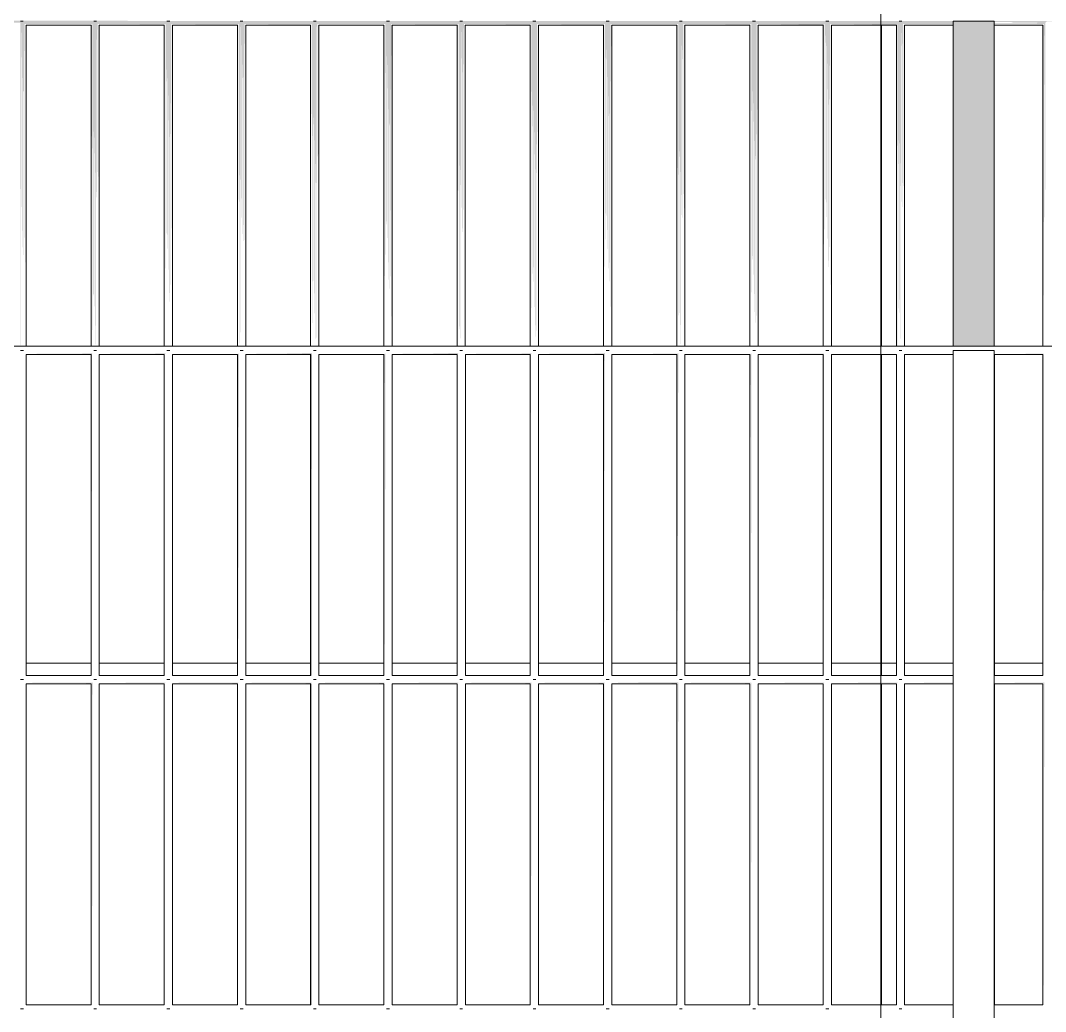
# Model space of a CAD drawing. Header units: metres. Extents: x -14 to 130, y -38 to 4.
# Drawn here: x 108.397 to 109.02, y -30.795 to -30.193 of the extents above; entities that cross this region are included whole.
import ezdxf

# ---------------------------------------------------------------- set-up
doc = ezdxf.new("R2010")
doc.units = ezdxf.units.M
doc.header["$MEASUREMENT"] = 0
for name, color, linetype in [('A-Ost_Ansicht Ost PP_2_710 Gelände', 7, 'Continuous'), ('A-Ost_Ansicht Ost PP_2_717 Außen Ausstattung', 7, 'Continuous'), ('A-Ost_Ansicht Ost PP_2_725 Nachbarbebauung', 7, 'Continuous')]:
    doc.layers.add(name, color=color, linetype=linetype)

msp = doc.modelspace()

# ---------------------------------------------------------------- hatches: boundary and pattern name
at = {"layer": 'A-Ost_Ansicht Ost PP_2_717 Außen Ausstattung', "linetype": 'Continuous', "lineweight": 0, "true_color": 0x000000}
for points in [[(107.41924, -30.19373), (109.64424, -30.19373), (107.41924, -30.1933)], [(108.39835, -30.19373), (108.35388, -30.19373), (108.35432, -30.19416), (108.39791, -30.19416)], [(108.35432, -30.19416), (108.35474, -30.19458), (108.39749, -30.19458), (108.39791, -30.19416)], [(108.39749, -30.39123), (108.39791, -30.19416), (108.39749, -30.19458)], [(108.39835, -30.19373), (108.39791, -30.19416), (108.39791, -30.39123)], [(108.39835, -30.19373), (108.39878, -30.19416), (108.44238, -30.19416), (108.44281, -30.19373)], [(108.39835, -30.39123), (108.39878, -30.19416), (108.39835, -30.19373)], [(108.39878, -30.19416), (108.3992, -30.19458), (108.44196, -30.19458), (108.44238, -30.19416)], [(108.39878, -30.39123), (108.3992, -30.19458), (108.39878, -30.19416)], [(108.3992, -30.19458), (108.3996, -30.19498), (108.44156, -30.19498), (108.44196, -30.19458)], [(108.3992, -30.19458), (108.3992, -30.39123), (108.3996, -30.19498)], [(108.44156, -30.19498), (108.3996, -30.19498), (108.39995, -30.19534), (108.4412, -30.19534)], [(108.39995, -30.19534), (108.3996, -30.19498), (108.3996, -30.39123)], [(108.39995, -30.19534), (108.4409, -30.19564)], [(108.39995, -30.39123), (108.40026, -30.19564)], [(108.40026, -30.19564), (108.44065, -30.19589)], [(108.40026, -30.19564), (108.40026, -30.39123), (108.40051, -30.19589)], [(108.40051, -30.19589), (108.44046, -30.19608)], [(108.4007, -30.19608), (108.40051, -30.39123)], [(108.4007, -30.19608), (108.44035, -30.19619)], [(108.4007, -30.39123), (108.40081, -30.19619)], [(108.44035, -30.19619), (108.44035, -30.39123), (108.44046, -30.19608)], [(108.44046, -30.39123), (108.44065, -30.19589)], [(108.44065, -30.19589), (108.44065, -30.39123), (108.4409, -30.19564)], [(108.4409, -30.39123), (108.4412, -30.19534)], [(108.4412, -30.39123), (108.44156, -30.19498), (108.4412, -30.19534)], [(108.44156, -30.39123), (108.44196, -30.19458), (108.44156, -30.19498)], [(108.44196, -30.39123), (108.44238, -30.19416), (108.44196, -30.19458)], [(108.44238, -30.39123), (108.44281, -30.19373), (108.44238, -30.19416)], [(108.44281, -30.19373), (108.44324, -30.19416), (108.48684, -30.19416), (108.48727, -30.19373)], [(108.44281, -30.39123), (108.44324, -30.19416), (108.44281, -30.19373)], [(108.48684, -30.19416), (108.44324, -30.19416), (108.44367, -30.19458), (108.48642, -30.19458)], [(108.44324, -30.39123), (108.44367, -30.19458), (108.44324, -30.19416)], [(108.44367, -30.19458), (108.44406, -30.19498), (108.48602, -30.19498), (108.48642, -30.19458)], [(108.44367, -30.19458), (108.44367, -30.39123), (108.44406, -30.19498)], [(108.48602, -30.19498), (108.44406, -30.19498), (108.44442, -30.19534), (108.48567, -30.19534)], [(108.44406, -30.39123), (108.44442, -30.19534), (108.44406, -30.19498)], [(108.48567, -30.19534), (108.44442, -30.19534), (108.48536, -30.19564)], [(108.44442, -30.39123), (108.44473, -30.19564)], [(108.44473, -30.19564), (108.48511, -30.19589)], [(108.44473, -30.19564), (108.44473, -30.39123), (108.44498, -30.19589)], [(108.44498, -30.19589), (108.48493, -30.19608)], [(108.44498, -30.39123), (108.44516, -30.19608)], [(108.48493, -30.19608), (108.44516, -30.19608), (108.48481, -30.19619)], [(108.44516, -30.39123), (108.44527, -30.19619)], [(108.48481, -30.39123), (108.48493, -30.19608)], [(108.48493, -30.39123), (108.48511, -30.19589)], [(108.48511, -30.39123), (108.48536, -30.19564)], [(108.48536, -30.39123), (108.48567, -30.19534)], [(108.48567, -30.39123), (108.48602, -30.19498), (108.48567, -30.19534)], [(108.48602, -30.19498), (108.48602, -30.39123), (108.48642, -30.19458)], [(108.48684, -30.19416), (108.48642, -30.19458), (108.48642, -30.39123)], [(108.48684, -30.39123), (108.48727, -30.19373), (108.48684, -30.19416)], [(108.48727, -30.19373), (108.48771, -30.19416), (108.53131, -30.19416), (108.53174, -30.19373)], [(108.48727, -30.39123), (108.48771, -30.19416), (108.48727, -30.19373)], [(108.53131, -30.19416), (108.48771, -30.19416), (108.48813, -30.19458), (108.53088, -30.19458)], [(108.48771, -30.39123), (108.48813, -30.19458), (108.48771, -30.19416)], [(108.48813, -30.19458), (108.48852, -30.19498), (108.53049, -30.19498), (108.53088, -30.19458)], [(108.48813, -30.39123), (108.48852, -30.19498), (108.48813, -30.19458)], [(108.53049, -30.19498), (108.48852, -30.19498), (108.48888, -30.19534), (108.53013, -30.19534)], [(108.48852, -30.39123), (108.48888, -30.19534), (108.48852, -30.19498)], [(108.48888, -30.19534), (108.52982, -30.19564)], [(108.48888, -30.19534), (108.48888, -30.39123), (108.48919, -30.19564)], [(108.52982, -30.19564), (108.48919, -30.19564), (108.52957, -30.19589)], [(108.48919, -30.39123), (108.48944, -30.19589)], [(108.52957, -30.19589), (108.48944, -30.19589), (108.52939, -30.19608)], [(108.48944, -30.39123), (108.48962, -30.19608)], [(108.52939, -30.19608), (108.48962, -30.19608), (108.52928, -30.19619)], [(108.48962, -30.39123), (108.48974, -30.19619)], [(108.52928, -30.39123), (108.52939, -30.19608)], [(108.52939, -30.39123), (108.52957, -30.19589)], [(108.52957, -30.19589), (108.52957, -30.39123), (108.52982, -30.19564)], [(108.52982, -30.39123), (108.53013, -30.19534)], [(108.53049, -30.19498), (108.53013, -30.19534), (108.53013, -30.39123)], [(108.53049, -30.19498), (108.53049, -30.39123), (108.53088, -30.19458)], [(108.53088, -30.39123), (108.53131, -30.19416), (108.53088, -30.19458)], [(108.53131, -30.39123), (108.53174, -30.19373), (108.53131, -30.19416)], [(108.5762, -30.19373), (108.53174, -30.19373), (108.53217, -30.19416), (108.57577, -30.19416)], [(108.53174, -30.39123), (108.53217, -30.19416), (108.53174, -30.19373)], [(108.57577, -30.19416), (108.53217, -30.19416), (108.53259, -30.19458), (108.57535, -30.19458)], [(108.53217, -30.39123), (108.53259, -30.19458), (108.53217, -30.19416)], [(108.53259, -30.19458), (108.53299, -30.19498), (108.57495, -30.19498), (108.57535, -30.19458)], [(108.53259, -30.19458), (108.53259, -30.39123), (108.53299, -30.19498)], [(108.53299, -30.19498), (108.53335, -30.19534), (108.5746, -30.19534), (108.57495, -30.19498)], [(108.53299, -30.39123), (108.53335, -30.19534), (108.53299, -30.19498)], [(108.53335, -30.19534), (108.57429, -30.19564)], [(108.53335, -30.39123), (108.53365, -30.19564)], [(108.57429, -30.19564), (108.53365, -30.19564), (108.57404, -30.19589)], [(108.53365, -30.19564), (108.53365, -30.39123), (108.5339, -30.19589)], [(108.5339, -30.19589), (108.57385, -30.19608)], [(108.5339, -30.39123), (108.53409, -30.19608)], [(108.53409, -30.19608), (108.57374, -30.19619)], [(108.53409, -30.39123), (108.5342, -30.19619)], [(108.57374, -30.39123), (108.57385, -30.19608)], [(108.57385, -30.39123), (108.57404, -30.19589)], [(108.57404, -30.19589), (108.57404, -30.39123), (108.57429, -30.19564)], [(108.57429, -30.39123), (108.5746, -30.19534)], [(108.5746, -30.39123), (108.57495, -30.19498), (108.5746, -30.19534)], [(108.57495, -30.19498), (108.57495, -30.39123), (108.57535, -30.19458)], [(108.57577, -30.19416), (108.57535, -30.19458), (108.57535, -30.39123)], [(108.57577, -30.39123), (108.5762, -30.19373), (108.57577, -30.19416)], [(108.5762, -30.19373), (108.57664, -30.19416), (108.62023, -30.19416), (108.62067, -30.19373)], [(108.5762, -30.39123), (108.57664, -30.19416), (108.5762, -30.19373)], [(108.62023, -30.19416), (108.57664, -30.19416), (108.57706, -30.19458), (108.61981, -30.19458)], [(108.57664, -30.39123), (108.57706, -30.19458), (108.57664, -30.19416)], [(108.57706, -30.19458), (108.57745, -30.19498), (108.61942, -30.19498), (108.61981, -30.19458)], [(108.57706, -30.19458), (108.57706, -30.39123), (108.57745, -30.19498)], [(108.57745, -30.19498), (108.57781, -30.19534), (108.61906, -30.19534), (108.61942, -30.19498)], [(108.57745, -30.39123), (108.57781, -30.19534), (108.57745, -30.19498)], [(108.57781, -30.19534), (108.61875, -30.19564)], [(108.57812, -30.19564), (108.57781, -30.39123)], [(108.57812, -30.19564), (108.6185, -30.19589)], [(108.57812, -30.19564), (108.57812, -30.39123), (108.57837, -30.19589)], [(108.57837, -30.19589), (108.61832, -30.19608)], [(108.57837, -30.19589), (108.57837, -30.39123), (108.57855, -30.19608)], [(108.61832, -30.19608), (108.57855, -30.19608), (108.61821, -30.19619)], [(108.57867, -30.19619), (108.57855, -30.39123)], [(108.61821, -30.19619), (108.61821, -30.39123), (108.61832, -30.19608)], [(108.61832, -30.19608), (108.61832, -30.39123), (108.6185, -30.19589)], [(108.6185, -30.19589), (108.6185, -30.39123), (108.61875, -30.19564)], [(108.61875, -30.39123), (108.61906, -30.19534)], [(108.61906, -30.39123), (108.61942, -30.19498), (108.61906, -30.19534)], [(108.61942, -30.19498), (108.61942, -30.39123), (108.61981, -30.19458)], [(108.61981, -30.39123), (108.62023, -30.19416), (108.61981, -30.19458)], [(108.62023, -30.39123), (108.62067, -30.19373), (108.62023, -30.19416)], [(108.62067, -30.19373), (108.6211, -30.19416), (108.6647, -30.19416), (108.66513, -30.19373)], [(108.62067, -30.19373), (108.62067, -30.39123), (108.6211, -30.19416)], [(108.6647, -30.19416), (108.6211, -30.19416), (108.62152, -30.19458), (108.66428, -30.19458)], [(108.6211, -30.39123), (108.62152, -30.19458), (108.6211, -30.19416)], [(108.62152, -30.19458), (108.62192, -30.19498), (108.66388, -30.19498), (108.66428, -30.19458)], [(108.62152, -30.19458), (108.62152, -30.39123), (108.62192, -30.19498)], [(108.66388, -30.19498), (108.62192, -30.19498), (108.62227, -30.19534), (108.66353, -30.19534)], [(108.62192, -30.39123), (108.62227, -30.19534), (108.62192, -30.19498)], [(108.62227, -30.19534), (108.66322, -30.19564)], [(108.62227, -30.19534), (108.62227, -30.39123), (108.62258, -30.19564)], [(108.66322, -30.19564), (108.62258, -30.19564), (108.66297, -30.19589)], [(108.62258, -30.19564), (108.62258, -30.39123), (108.62283, -30.19589)], [(108.62283, -30.19589), (108.66278, -30.19608)], [(108.62283, -30.39123), (108.62302, -30.19608)], [(108.66278, -30.19608), (108.62302, -30.19608), (108.66267, -30.19619)], [(108.62302, -30.39123), (108.62313, -30.19619)], [(108.66267, -30.19619), (108.66267, -30.39123), (108.66278, -30.19608)], [(108.66278, -30.19608), (108.66278, -30.39123), (108.66297, -30.19589)], [(108.66297, -30.19589), (108.66297, -30.39123), (108.66322, -30.19564)], [(108.66322, -30.39123), (108.66353, -30.19534)], [(108.66353, -30.39123), (108.66388, -30.19498), (108.66353, -30.19534)], [(108.66388, -30.19498), (108.66388, -30.39123), (108.66428, -30.19458)], [(108.66428, -30.39123), (108.6647, -30.19416), (108.66428, -30.19458)], [(108.6647, -30.39123), (108.66513, -30.19373), (108.6647, -30.19416)], [(108.7096, -30.19373), (108.66513, -30.19373), (108.66557, -30.19416), (108.70916, -30.19416)], [(108.66513, -30.39123), (108.66557, -30.19416), (108.66513, -30.19373)], [(108.70916, -30.19416), (108.66557, -30.19416), (108.66599, -30.19458), (108.70874, -30.19458)], [(108.66557, -30.39123), (108.66599, -30.19458), (108.66557, -30.19416)], [(108.66599, -30.19458), (108.66638, -30.19498), (108.70835, -30.19498), (108.70874, -30.19458)], [(108.66599, -30.19458), (108.66599, -30.39123), (108.66638, -30.19498)], [(108.70835, -30.19498), (108.66638, -30.19498), (108.66674, -30.19534), (108.70799, -30.19534)], [(108.66638, -30.39123), (108.66674, -30.19534), (108.66638, -30.19498)], [(108.70799, -30.19534), (108.66674, -30.19534), (108.70768, -30.19564)], [(108.66674, -30.39123), (108.66705, -30.19564)], [(108.66705, -30.19564), (108.70743, -30.19589)], [(108.66705, -30.39123), (108.6673, -30.19589)], [(108.6673, -30.19589), (108.70725, -30.19608)], [(108.6673, -30.39123), (108.66748, -30.19608)], [(108.70725, -30.19608), (108.66748, -30.19608), (108.70713, -30.19619)], [(108.66748, -30.39123), (108.66759, -30.19619)], [(108.70713, -30.39123), (108.70725, -30.19608)], [(108.70725, -30.39123), (108.70743, -30.19589)], [(108.70743, -30.19589), (108.70743, -30.39123), (108.70768, -30.19564)], [(108.70768, -30.39123), (108.70799, -30.19534)], [(108.70799, -30.39123), (108.70835, -30.19498), (108.70799, -30.19534)], [(108.70835, -30.19498), (108.70835, -30.39123), (108.70874, -30.19458)], [(108.70874, -30.39123), (108.70916, -30.19416), (108.70874, -30.19458)], [(108.70916, -30.39123), (108.7096, -30.19373), (108.70916, -30.19416)], [(108.75406, -30.19373), (108.7096, -30.19373), (108.71003, -30.19416), (108.75363, -30.19416)], [(108.7096, -30.39123), (108.71003, -30.19416), (108.7096, -30.19373)], [(108.75363, -30.19416), (108.71003, -30.19416), (108.71045, -30.19458), (108.75321, -30.19458)], [(108.71003, -30.39123), (108.71045, -30.19458), (108.71003, -30.19416)], [(108.75321, -30.19458), (108.71045, -30.19458), (108.71085, -30.19498), (108.75281, -30.19498)], [(108.71045, -30.19458), (108.71045, -30.39123), (108.71085, -30.19498)], [(108.71085, -30.19498), (108.7112, -30.19534), (108.75245, -30.19534), (108.75281, -30.19498)], [(108.71085, -30.39123), (108.7112, -30.19534), (108.71085, -30.19498)], [(108.7112, -30.19534), (108.75215, -30.19564)], [(108.7112, -30.39123), (108.71151, -30.19564)], [(108.75215, -30.19564), (108.71151, -30.19564), (108.7519, -30.19589)], [(108.71151, -30.19564), (108.71151, -30.39123), (108.71176, -30.19589)], [(108.7519, -30.19589), (108.71176, -30.19589), (108.75171, -30.19608)], [(108.71176, -30.39123), (108.71195, -30.19608)], [(108.71195, -30.19608), (108.7516, -30.19619)], [(108.71195, -30.39123), (108.71206, -30.19619)], [(108.7516, -30.19619), (108.7516, -30.39123), (108.75171, -30.19608)], [(108.75171, -30.19608), (108.75171, -30.39123), (108.7519, -30.19589)], [(108.7519, -30.19589), (108.7519, -30.39123), (108.75215, -30.19564)], [(108.75215, -30.39123), (108.75245, -30.19534)], [(108.75245, -30.39123), (108.75281, -30.19498), (108.75245, -30.19534)], [(108.75281, -30.19498), (108.75281, -30.39123), (108.75321, -30.19458)], [(108.75321, -30.39123), (108.75363, -30.19416), (108.75321, -30.19458)], [(108.75406, -30.19373), (108.75363, -30.19416), (108.75363, -30.39123)], [(108.79852, -30.19373), (108.75406, -30.19373), (108.75449, -30.19416), (108.79809, -30.19416)], [(108.75406, -30.39123), (108.75449, -30.19416), (108.75406, -30.19373)], [(108.79809, -30.19416), (108.75449, -30.19416), (108.75492, -30.19458), (108.79767, -30.19458)], [(108.75449, -30.39123), (108.75492, -30.19458), (108.75449, -30.19416)], [(108.75492, -30.19458), (108.75531, -30.19498), (108.79727, -30.19498), (108.79767, -30.19458)], [(108.75492, -30.19458), (108.75492, -30.39123), (108.75531, -30.19498)], [(108.75531, -30.19498), (108.75567, -30.19534), (108.79692, -30.19534), (108.79727, -30.19498)], [(108.75531, -30.39123), (108.75567, -30.19534), (108.75531, -30.19498)], [(108.75567, -30.19534), (108.79661, -30.19564)], [(108.75567, -30.39123), (108.75598, -30.19564)], [(108.75598, -30.19564), (108.79636, -30.19589)], [(108.75598, -30.19564), (108.75598, -30.39123), (108.75623, -30.19589)], [(108.75623, -30.19589), (108.79618, -30.19608)], [(108.75623, -30.19589), (108.75623, -30.39123), (108.75641, -30.19608)], [(108.79618, -30.19608), (108.75641, -30.19608), (108.79606, -30.19619)], [(108.75641, -30.39123), (108.75652, -30.19619)], [(108.79618, -30.19608), (108.79606, -30.39123)], [(108.79636, -30.19589), (108.79618, -30.39123)], [(108.79636, -30.19589), (108.79636, -30.39123), (108.79661, -30.19564)], [(108.79661, -30.39123), (108.79692, -30.19534)], [(108.79692, -30.39123), (108.79727, -30.19498), (108.79692, -30.19534)], [(108.79727, -30.19498), (108.79727, -30.39123), (108.79767, -30.19458)], [(108.79767, -30.39123), (108.79809, -30.19416), (108.79767, -30.19458)], [(108.79809, -30.39123), (108.79852, -30.19373), (108.79809, -30.19416)], [(108.84299, -30.19373), (108.79852, -30.19373), (108.79896, -30.19416), (108.84256, -30.19416)], [(108.79852, -30.39123), (108.79896, -30.19416), (108.79852, -30.19373)], [(108.79896, -30.19416), (108.79938, -30.19458), (108.84213, -30.19458), (108.84256, -30.19416)], [(108.79896, -30.39123), (108.79938, -30.19458), (108.79896, -30.19416)], [(108.79938, -30.19458), (108.79977, -30.19498), (108.84174, -30.19498), (108.84213, -30.19458)], [(108.79938, -30.19458), (108.79938, -30.39123), (108.79977, -30.19498)], [(108.79977, -30.19498), (108.80013, -30.19534), (108.84138, -30.19534), (108.84174, -30.19498)], [(108.79977, -30.39123), (108.80013, -30.19534), (108.79977, -30.19498)], [(108.84138, -30.19534), (108.80013, -30.19534), (108.84107, -30.19564)], [(108.80013, -30.39123), (108.80044, -30.19564)], [(108.80044, -30.19564), (108.84082, -30.19589)], [(108.80044, -30.19564), (108.80044, -30.39123), (108.80069, -30.19589)], [(108.84082, -30.19589), (108.80069, -30.19589), (108.84064, -30.19608)], [(108.80069, -30.39123), (108.80087, -30.19608)], [(108.84064, -30.19608), (108.80087, -30.19608), (108.84053, -30.19619)], [(108.80087, -30.39123), (108.80099, -30.19619)], [(108.84053, -30.39123), (108.84064, -30.19608)], [(108.84082, -30.19589), (108.84064, -30.39123)], [(108.84082, -30.39123), (108.84107, -30.19564)], [(108.84107, -30.39123), (108.84138, -30.19534)], [(108.84138, -30.39123), (108.84174, -30.19498), (108.84138, -30.19534)], [(108.84174, -30.19498), (108.84174, -30.39123), (108.84213, -30.19458)], [(108.84213, -30.39123), (108.84256, -30.19416), (108.84213, -30.19458)], [(108.84256, -30.39123), (108.84299, -30.19373), (108.84256, -30.19416)], [(108.84299, -30.19373), (108.84342, -30.19416), (108.88702, -30.19416), (108.88745, -30.19373)], [(108.84299, -30.39123), (108.84342, -30.19416), (108.84299, -30.19373)], [(108.84342, -30.19416), (108.84384, -30.19458), (108.8866, -30.19458), (108.88702, -30.19416)], [(108.84342, -30.39123), (108.84384, -30.19458), (108.84342, -30.19416)], [(108.8866, -30.19458), (108.84384, -30.19458), (108.84424, -30.19498), (108.8862, -30.19498)], [(108.84384, -30.19458), (108.84384, -30.39123), (108.84424, -30.19498)], [(108.84424, -30.19498), (108.8446, -30.19534), (108.88585, -30.19534), (108.8862, -30.19498)], [(108.84424, -30.39123), (108.8446, -30.19534), (108.84424, -30.19498)], [(108.88585, -30.19534), (108.8446, -30.19534), (108.88554, -30.19564)], [(108.8446, -30.39123), (108.8449, -30.19564)], [(108.88554, -30.19564), (108.8449, -30.19564), (108.88529, -30.19589)], [(108.8449, -30.19564), (108.8449, -30.39123), (108.84515, -30.19589)], [(108.84515, -30.19589), (108.8851, -30.19608)], [(108.84515, -30.39123), (108.84534, -30.19608)], [(108.84534, -30.19608), (108.88499, -30.19619)], [(108.84534, -30.39123), (108.84545, -30.19619)], [(108.88499, -30.39123), (108.8851, -30.19608)], [(108.8851, -30.39123), (108.88529, -30.19589)], [(108.88529, -30.19589), (108.88529, -30.39123), (108.88554, -30.19564)], [(108.88554, -30.39123), (108.88585, -30.19534)], [(108.88585, -30.39123), (108.8862, -30.19498), (108.88585, -30.19534)], [(108.8862, -30.19498), (108.8862, -30.39123), (108.8866, -30.19458)], [(108.8866, -30.39123), (108.88702, -30.19416), (108.8866, -30.19458)], [(108.88702, -30.39123), (108.88745, -30.19373), (108.88702, -30.19416)], [(108.93192, -30.19373), (108.88745, -30.19373), (108.88789, -30.19416), (108.93148, -30.19416)], [(108.88745, -30.39123), (108.88789, -30.19416), (108.88745, -30.19373)], [(108.88789, -30.19416), (108.88831, -30.19458), (108.93106, -30.19458), (108.93148, -30.19416)], [(108.88789, -30.39123), (108.88831, -30.19458), (108.88789, -30.19416)], [(108.88831, -30.19458), (108.8887, -30.19498), (108.93067, -30.19498), (108.93106, -30.19458)], [(108.88831, -30.19458), (108.88831, -30.39123), (108.8887, -30.19498)], [(108.8887, -30.19498), (108.88906, -30.19534), (108.93031, -30.19534), (108.93067, -30.19498)], [(108.8887, -30.39123), (108.88906, -30.19534), (108.8887, -30.19498)], [(108.93031, -30.19534), (108.88906, -30.19534), (108.93, -30.19564)], [(108.88906, -30.39123), (108.88937, -30.19564)], [(108.93, -30.19564), (108.88937, -30.19564), (108.92975, -30.19589)], [(108.88937, -30.19564), (108.88937, -30.39123), (108.88962, -30.19589)], [(108.88962, -30.19589), (108.92957, -30.19608)], [(108.88962, -30.39123), (108.8898, -30.19608)], [(108.8898, -30.19608), (108.92946, -30.19619)], [(108.8898, -30.39123), (108.88992, -30.19619)], [(108.92946, -30.39123), (108.92957, -30.19608)], [(108.92957, -30.39123), (108.92975, -30.19589)], [(108.92975, -30.19589), (108.92975, -30.39123), (108.93, -30.19564)], [(108.93, -30.39123), (108.93031, -30.19534)], [(108.93031, -30.39123), (108.93067, -30.19498), (108.93031, -30.19534)], [(108.93067, -30.39123), (108.93106, -30.19458), (108.93067, -30.19498)], [(108.93106, -30.39123), (108.93148, -30.19416), (108.93106, -30.19458)], [(108.93148, -30.39123), (108.93192, -30.19373), (108.93148, -30.19416)], [(108.96388, -30.19373), (108.93192, -30.19373), (108.93235, -30.19416), (108.96388, -30.19416)], [(108.93192, -30.39123), (108.93235, -30.19416), (108.93192, -30.19373)], [(108.96388, -30.19416), (108.93235, -30.19416), (108.93277, -30.19458), (108.96388, -30.19458)], [(108.93235, -30.39123), (108.93277, -30.19458), (108.93235, -30.19416)], [(108.96388, -30.19458), (108.93277, -30.19458), (108.93317, -30.19498), (108.96388, -30.19498)], [(108.93277, -30.19458), (108.93277, -30.39123), (108.93317, -30.19498)], [(108.96388, -30.19498), (108.93317, -30.19498), (108.93352, -30.19534), (108.96388, -30.19534)], [(108.93317, -30.39123), (108.93352, -30.19534), (108.93317, -30.19498)], [(108.93352, -30.19534), (108.96388, -30.19564)], [(108.93352, -30.39123), (108.93383, -30.19564)], [(108.93383, -30.19564), (108.96388, -30.19589)], [(108.93383, -30.19564), (108.93383, -30.39123), (108.93408, -30.19589)], [(108.96388, -30.19589), (108.93408, -30.19589), (108.96388, -30.19608)], [(108.93408, -30.39123), (108.93427, -30.19608)], [(108.96388, -30.19608), (108.93427, -30.19608), (108.96388, -30.19619)], [(108.93427, -30.39123), (108.93438, -30.19619)], [(108.96388, -30.19373), (108.96388, -30.39123), (108.98888, -30.39123), (108.98888, -30.19373)], [(108.98888, -30.19416), (109.02041, -30.19416), (109.02085, -30.19373), (108.98888, -30.19373)], [(109.02041, -30.19416), (108.98888, -30.19416), (109.01999, -30.19458)], [(109.01999, -30.19458), (108.98888, -30.19458), (109.0196, -30.19498)], [(108.98888, -30.19534), (109.01924, -30.19534), (109.0196, -30.19498), (108.98888, -30.19498)], [(108.98888, -30.19534), (109.01893, -30.19564)], [(108.98888, -30.19564), (109.01868, -30.19589)], [(108.98888, -30.19589), (109.0185, -30.19608)], [(109.0185, -30.19608), (108.98888, -30.19608), (109.01838, -30.19619)], [(109.0185, -30.19608), (109.01838, -30.39123)], [(109.01868, -30.19589), (109.0185, -30.39123)], [(109.01868, -30.19589), (109.01868, -30.39123), (109.01893, -30.19564)], [(109.01893, -30.19564), (109.01893, -30.39123), (109.01924, -30.19534)], [(109.01924, -30.39123), (109.0196, -30.19498), (109.01924, -30.19534)], [(109.0196, -30.19498), (109.0196, -30.39123), (109.01999, -30.19458)], [(108.44123, -30.39534), (108.39998, -30.39534), (108.44092, -30.39564)], [(108.40029, -30.39564), (108.44067, -30.39589)], [(108.40054, -30.39589), (108.44049, -30.39608)], [(108.44049, -30.39608), (108.40072, -30.39608), (108.44038, -30.39619)], [(108.44049, -30.39608), (108.44038, -30.59127)], [(108.44049, -30.39608), (108.44049, -30.59138), (108.44067, -30.39589)], [(108.44067, -30.39589), (108.44067, -30.59156), (108.44092, -30.39564)], [(108.44123, -30.39534), (108.44092, -30.59181)], [(108.48569, -30.39534), (108.44444, -30.39534), (108.48539, -30.39564)], [(108.44475, -30.39564), (108.48514, -30.39589)], [(108.48514, -30.39589), (108.445, -30.39589), (108.48495, -30.39608)], [(108.44519, -30.39608), (108.48484, -30.39619)], [(108.48484, -30.59127), (108.48495, -30.39608)], [(108.48514, -30.39589), (108.48495, -30.59138)], [(108.48539, -30.39564), (108.48514, -30.59156)], [(108.48539, -30.59181), (108.48569, -30.39534)], [(108.48891, -30.39534), (108.52985, -30.39564)], [(108.48922, -30.39564), (108.5296, -30.39589)], [(108.5296, -30.39589), (108.48947, -30.39589), (108.52942, -30.39608)], [(108.48965, -30.39608), (108.5293, -30.39619)], [(108.52942, -30.39608), (108.5293, -30.59127)], [(108.52942, -30.39608), (108.52942, -30.59138), (108.5296, -30.39589)], [(108.5296, -30.39589), (108.5296, -30.59156), (108.52985, -30.39564)], [(108.52985, -30.39564), (108.52985, -30.59181), (108.53016, -30.39534)], [(108.57462, -30.39534), (108.53337, -30.39534), (108.57431, -30.39564)], [(108.57431, -30.39564), (108.53368, -30.39564), (108.57406, -30.39589)], [(108.53393, -30.39589), (108.57388, -30.39608)], [(108.53411, -30.39608), (108.57377, -30.39619)], [(108.57377, -30.59127), (108.57388, -30.39608)], [(108.57388, -30.39608), (108.57388, -30.59138), (108.57406, -30.39589)], [(108.57406, -30.39589), (108.57406, -30.59156), (108.57431, -30.39564)], [(108.57431, -30.59181), (108.57462, -30.39534)], [(108.57784, -30.39534), (108.61878, -30.39564)], [(108.57814, -30.39564), (108.61853, -30.39589)], [(108.61853, -30.39589), (108.57839, -30.39589), (108.61834, -30.39608)], [(108.57858, -30.39608), (108.61823, -30.39619)], [(108.61834, -30.39608), (108.61823, -30.59127)], [(108.61834, -30.39608), (108.61834, -30.59138), (108.61853, -30.39589)], [(108.61853, -30.39589), (108.61853, -30.59156), (108.61878, -30.39564)], [(108.61878, -30.39564), (108.61878, -30.59181), (108.61909, -30.39534)], [(108.66355, -30.39534), (108.6223, -30.39534), (108.66324, -30.39564)], [(108.66324, -30.39564), (108.62261, -30.39564), (108.66299, -30.39589)], [(108.62286, -30.39589), (108.66281, -30.39608)], [(108.62304, -30.39608), (108.6627, -30.39619)], [(108.6627, -30.59127), (108.66281, -30.39608)], [(108.66299, -30.39589), (108.66281, -30.59138)], [(108.66324, -30.39564), (108.66299, -30.59156)], [(108.66324, -30.59181), (108.66355, -30.39534)], [(108.70801, -30.39534), (108.66676, -30.39534), (108.70771, -30.39564)], [(108.66707, -30.39564), (108.70746, -30.39589)], [(108.66732, -30.39589), (108.70727, -30.39608)], [(108.66751, -30.39608), (108.70716, -30.39619)], [(108.70727, -30.39608), (108.70716, -30.59127)], [(108.70727, -30.39608), (108.70727, -30.59138), (108.70746, -30.39589)], [(108.70771, -30.39564), (108.70746, -30.59156)], [(108.70801, -30.39534), (108.70771, -30.59181)], [(108.75248, -30.39534), (108.71123, -30.39534), (108.75217, -30.39564)], [(108.71154, -30.39564), (108.75192, -30.39589)], [(108.71179, -30.39589), (108.75174, -30.39608)], [(108.75174, -30.39608), (108.71197, -30.39608), (108.75163, -30.39619)], [(108.75163, -30.59127), (108.75174, -30.39608)], [(108.75192, -30.39589), (108.75174, -30.59138)], [(108.75192, -30.39589), (108.75192, -30.59156), (108.75217, -30.39564)], [(108.75217, -30.39564), (108.75217, -30.59181), (108.75248, -30.39534)], [(108.75569, -30.39534), (108.79664, -30.39564)], [(108.79664, -30.39564), (108.756, -30.39564), (108.79639, -30.39589)], [(108.79639, -30.39589), (108.75625, -30.39589), (108.7962, -30.39608)], [(108.75644, -30.39608), (108.79609, -30.39619)], [(108.7962, -30.39608), (108.79609, -30.59127)], [(108.7962, -30.39608), (108.7962, -30.59138), (108.79639, -30.39589)], [(108.79639, -30.39589), (108.79639, -30.59156), (108.79664, -30.39564)], [(108.79664, -30.39564), (108.79664, -30.59181), (108.79694, -30.39534)], [(108.80016, -30.39534), (108.8411, -30.39564)], [(108.80047, -30.39564), (108.84085, -30.39589)], [(108.80072, -30.39589), (108.84067, -30.39608)], [(108.84067, -30.39608), (108.8009, -30.39608), (108.84055, -30.39619)], [(108.84055, -30.59127), (108.84067, -30.39608)], [(108.84067, -30.39608), (108.84067, -30.59138), (108.84085, -30.39589)], [(108.84085, -30.39589), (108.84085, -30.59156), (108.8411, -30.39564)], [(108.8411, -30.39564), (108.8411, -30.59181), (108.84141, -30.39534)], [(108.84462, -30.39534), (108.88556, -30.39564)], [(108.88556, -30.39564), (108.84493, -30.39564), (108.88531, -30.39589)], [(108.84518, -30.39589), (108.88513, -30.39608)], [(108.84536, -30.39608), (108.88502, -30.39619)], [(108.88513, -30.39608), (108.88502, -30.59127)], [(108.88513, -30.39608), (108.88513, -30.59138), (108.88531, -30.39589)], [(108.88531, -30.39589), (108.88531, -30.59156), (108.88556, -30.39564)], [(108.88587, -30.39534), (108.88556, -30.59181)], [(108.88909, -30.39534), (108.93003, -30.39564)], [(108.88939, -30.39564), (108.92978, -30.39589)], [(108.88964, -30.39589), (108.92959, -30.39608)], [(108.88983, -30.39608), (108.92948, -30.39619)], [(108.92948, -30.59127), (108.92959, -30.39608)], [(108.92978, -30.39589), (108.92959, -30.59138)], [(108.93003, -30.39564), (108.92978, -30.59156)], [(108.93003, -30.59181), (108.93034, -30.39534)], [(108.93355, -30.39534), (108.9639, -30.39564)], [(108.93386, -30.39564), (108.9639, -30.39589)], [(108.9639, -30.39589), (108.93411, -30.39589), (108.9639, -30.39608)], [(108.9639, -30.39608), (108.93429, -30.39608), (108.9639, -30.39619)], [(108.96303, -30.39497), (108.9639, -30.39533)], [(108.9633, -30.39458), (108.9639, -30.39498)], [(108.98891, -30.39534), (109.01896, -30.39564)], [(109.01896, -30.39564), (108.98891, -30.39564), (109.01871, -30.39589)], [(108.98891, -30.39589), (109.01852, -30.39608)], [(108.98891, -30.39619), (109.01841, -30.39619), (108.98891, -30.39608)], [(109.01852, -30.39608), (109.01841, -30.59127)], [(109.01871, -30.39589), (109.01852, -30.59138)], [(109.01871, -30.39589), (109.01871, -30.59156), (109.01896, -30.39564)], [(109.01896, -30.59181), (109.01926, -30.39534)], [(108.39998, -30.59534), (108.44092, -30.59564)], [(108.44092, -30.59564), (108.40029, -30.59564), (108.44067, -30.59589)], [(108.44092, -30.59564), (108.44067, -30.79156)], [(108.44092, -30.59564), (108.44092, -30.79181), (108.44123, -30.59534)], [(108.48569, -30.59534), (108.44444, -30.59534), (108.48539, -30.59564)], [(108.44475, -30.59564), (108.48514, -30.59589)], [(108.48539, -30.59564), (108.48514, -30.79156)], [(108.48539, -30.79181), (108.48569, -30.59534)], [(108.48891, -30.59534), (108.52985, -30.59564)], [(108.52985, -30.59564), (108.48922, -30.59564), (108.5296, -30.59589)], [(108.5296, -30.79156), (108.52985, -30.59564)], [(108.52985, -30.79181), (108.53016, -30.59534)], [(108.53337, -30.59534), (108.57431, -30.59564)], [(108.57431, -30.59564), (108.53368, -30.59564), (108.57406, -30.59589)], [(108.57431, -30.59564), (108.57406, -30.79156)], [(108.57431, -30.79181), (108.57462, -30.59534)], [(108.57784, -30.59534), (108.61878, -30.59564)], [(108.61878, -30.59564), (108.57814, -30.59564), (108.61853, -30.59589)], [(108.61878, -30.59564), (108.61853, -30.79156)], [(108.61878, -30.79181), (108.61909, -30.59534)], [(108.66355, -30.59534), (108.6223, -30.59534), (108.66324, -30.59564)], [(108.62261, -30.59564), (108.66299, -30.59589)], [(108.66324, -30.59564), (108.66299, -30.79156)], [(108.66324, -30.79181), (108.66355, -30.59534)], [(108.66676, -30.59534), (108.70771, -30.59564)], [(108.70771, -30.59564), (108.66707, -30.59564), (108.70746, -30.59589)], [(108.70771, -30.59564), (108.70746, -30.79156)], [(108.70771, -30.59564), (108.70771, -30.79181), (108.70801, -30.59534)], [(108.71123, -30.59534), (108.75217, -30.59564)], [(108.75217, -30.59564), (108.71154, -30.59564), (108.75192, -30.59589)], [(108.75192, -30.79156), (108.75217, -30.59564)], [(108.75217, -30.59564), (108.75217, -30.79181), (108.75248, -30.59534)], [(108.79694, -30.59534), (108.75569, -30.59534), (108.79664, -30.59564)], [(108.79664, -30.59564), (108.756, -30.59564), (108.79639, -30.59589)], [(108.79639, -30.79156), (108.79664, -30.59564)], [(108.79664, -30.59564), (108.79664, -30.79181), (108.79694, -30.59534)], [(108.80016, -30.59534), (108.8411, -30.59564)], [(108.8411, -30.59564), (108.80047, -30.59564), (108.84085, -30.59589)], [(108.84085, -30.79156), (108.8411, -30.59564)], [(108.8411, -30.59564), (108.8411, -30.79181), (108.84141, -30.59534)], [(108.88587, -30.59534), (108.84462, -30.59534), (108.88556, -30.59564)], [(108.84493, -30.59564), (108.88531, -30.59589)], [(108.88556, -30.59564), (108.88531, -30.79156)], [(108.88556, -30.79181), (108.88587, -30.59534)], [(108.93034, -30.59534), (108.88909, -30.59534), (108.93003, -30.59564)], [(108.88939, -30.59564), (108.92978, -30.59589)], [(108.93003, -30.59564), (108.92978, -30.79156)], [(108.93003, -30.79181), (108.93034, -30.59534)], [(108.9639, -30.59534), (108.93355, -30.59534), (108.9639, -30.59564)], [(108.93386, -30.59564), (108.9639, -30.59589)], [(108.95182, -30.59127), (108.9639, -30.59138)], [(108.95224, -30.59138), (108.9639, -30.59156)], [(108.95264, -30.59156), (108.9639, -30.59181)], [(108.95299, -30.59181), (108.9639, -30.59212)], [(108.9533, -30.59212), (108.9639, -30.59248)], [(108.95355, -30.59248), (108.9639, -30.59287)], [(108.95356, -30.59497), (108.9639, -30.59534)], [(108.95374, -30.59287), (108.9639, -30.5933)], [(108.95374, -30.59458), (108.9639, -30.59498)], [(108.95385, -30.5933), (108.9639, -30.59373)], [(108.95385, -30.59416), (108.9639, -30.59458)], [(108.95389, -30.59373), (108.9639, -30.59416)], [(109.01926, -30.59534), (108.98891, -30.59534), (109.01896, -30.59564)], [(108.98891, -30.59564), (109.01871, -30.59589)], [(109.01871, -30.79156), (109.01896, -30.59564)], [(109.01896, -30.59564), (109.01896, -30.79181), (109.01926, -30.59534)], [(108.44067, -30.59589), (108.40054, -30.59589), (108.44049, -30.59608)], [(108.44049, -30.59608), (108.40072, -30.59608), (108.44038, -30.59619)], [(108.44038, -30.79127), (108.44049, -30.59608)], [(108.44067, -30.59589), (108.44049, -30.79138)], [(108.48514, -30.59589), (108.445, -30.59589), (108.48495, -30.59608)], [(108.48495, -30.59608), (108.44519, -30.59608), (108.48484, -30.59619)], [(108.48484, -30.59619), (108.48484, -30.79127), (108.48495, -30.59608)], [(108.48495, -30.79138), (108.48514, -30.59589)], [(108.48947, -30.59589), (108.52942, -30.59608)], [(108.48965, -30.59608), (108.5293, -30.59619)], [(108.5293, -30.79127), (108.52942, -30.59608)], [(108.5296, -30.59589), (108.52942, -30.79138)], [(108.57406, -30.59589), (108.53393, -30.59589), (108.57388, -30.59608)], [(108.57388, -30.59608), (108.53411, -30.59608), (108.57377, -30.59619)], [(108.57388, -30.59608), (108.57377, -30.79127)], [(108.57406, -30.59589), (108.57388, -30.79138)], [(108.57839, -30.59589), (108.61834, -30.59608)], [(108.57858, -30.59608), (108.61823, -30.59619)], [(108.61823, -30.79127), (108.61834, -30.59608)], [(108.61834, -30.79138), (108.61853, -30.59589)], [(108.62286, -30.59589), (108.66281, -30.59608)], [(108.62304, -30.59608), (108.6627, -30.59619)], [(108.66281, -30.59608), (108.6627, -30.79127)], [(108.66299, -30.59589), (108.66281, -30.79138)], [(108.66732, -30.59589), (108.70727, -30.59608)], [(108.70727, -30.59608), (108.66751, -30.59608), (108.70716, -30.59619)], [(108.70716, -30.79127), (108.70727, -30.59608)], [(108.70727, -30.79138), (108.70746, -30.59589)], [(108.75192, -30.59589), (108.71179, -30.59589), (108.75174, -30.59608)], [(108.75174, -30.59608), (108.71197, -30.59608), (108.75163, -30.59619)], [(108.75163, -30.59619), (108.75163, -30.79127), (108.75174, -30.59608)], [(108.75174, -30.79138), (108.75192, -30.59589)], [(108.75625, -30.59589), (108.7962, -30.59608)], [(108.7962, -30.59608), (108.75644, -30.59608), (108.79609, -30.59619)], [(108.79609, -30.79127), (108.7962, -30.59608)], [(108.7962, -30.79138), (108.79639, -30.59589)], [(108.80072, -30.59589), (108.84067, -30.59608)], [(108.84067, -30.59608), (108.8009, -30.59608), (108.84055, -30.59619)], [(108.84055, -30.59619), (108.84055, -30.79127), (108.84067, -30.59608)], [(108.84067, -30.79138), (108.84085, -30.59589)], [(108.88531, -30.59589), (108.84518, -30.59589), (108.88513, -30.59608)], [(108.84536, -30.59608), (108.88502, -30.59619)], [(108.88513, -30.59608), (108.88502, -30.79127)], [(108.88513, -30.79138), (108.88531, -30.59589)], [(108.88964, -30.59589), (108.92959, -30.59608)], [(108.92959, -30.59608), (108.88983, -30.59608), (108.92948, -30.59619)], [(108.92959, -30.59608), (108.92948, -30.79127)], [(108.92959, -30.79138), (108.92978, -30.59589)], [(108.93411, -30.59589), (108.9639, -30.59608)], [(108.93429, -30.59608), (108.9639, -30.59619)], [(108.98891, -30.59589), (109.01852, -30.59608)], [(109.01852, -30.59608), (108.98891, -30.59608), (109.01841, -30.59619)], [(109.01852, -30.59608), (109.01841, -30.79127)], [(109.01852, -30.59608), (109.01852, -30.79138), (109.01871, -30.59589)], [(108.95182, -30.79127), (108.9639, -30.79138)], [(108.95224, -30.79138), (108.9639, -30.79156)], [(108.95264, -30.79156), (108.9639, -30.79181)], [(108.95299, -30.79181), (108.9639, -30.79212)], [(108.9533, -30.79212), (108.9639, -30.79248)], [(108.95355, -30.79248), (108.9639, -30.79287)], [(108.95355, -30.79498), (108.9639, -30.79533)], [(108.95374, -30.79287), (108.9639, -30.7933)], [(108.95374, -30.79458), (108.9639, -30.79498)], [(108.95385, -30.7933), (108.9639, -30.79373)], [(108.95385, -30.79416), (108.9639, -30.79458)], [(108.95389, -30.79373), (108.9639, -30.79416)]]:
    msp.add_hatch(color=18, dxfattribs=at).paths.add_polyline_path(points)

# ---------------------------------------------------------------- linework, layer by layer
at = {"layer": 'A-Ost_Ansicht Ost PP_2_710 Gelände', "color": 83, "linetype": 'Continuous', "lineweight": 13, "ltscale": 1000, "true_color": 0x89cd89}
for p, q in [((108.44038, -30.58373), (108.40084, -30.58373)), ((108.48485, -30.58373), (108.4453, -30.58373)), ((108.52931, -30.58373), (108.48976, -30.58373)), ((108.57377, -30.58373), (108.53423, -30.58373)), ((108.61824, -30.58373), (108.57869, -30.58373)), ((108.6627, -30.58373), (108.62316, -30.58373)), ((108.70717, -30.58373), (108.66762, -30.58373)), ((108.75163, -30.58373), (108.71208, -30.58373)), ((108.7961, -30.58373), (108.75655, -30.58373)), ((108.84056, -30.58373), (108.80101, -30.58373)), ((108.88502, -30.58373), (108.84548, -30.58373)), ((108.92949, -30.58373), (108.88994, -30.58373)), ((108.96388, -30.58373), (108.93441, -30.58373)), ((109.01842, -30.58373), (108.98888, -30.58373))]:
    msp.add_line(p, q, dxfattribs=at)
at = {"layer": 'A-Ost_Ansicht Ost PP_2_717 Außen Ausstattung', "color": 7, "linetype": 'Continuous', "lineweight": 13, "ltscale": 1000}
for p, q in [((108.39749, -30.19373), (108.39791, -30.19373)), ((108.39791, -30.19373), (108.39835, -30.19373)), ((108.39835, -30.19373), (108.39878, -30.19373)), ((108.39878, -30.19373), (108.3992, -30.19373)), ((108.40085, -30.39123), (108.40085, -30.19621)), ((108.44031, -30.19623), (108.40085, -30.19623)), ((108.44031, -30.39123), (108.44031, -30.19621)), ((108.44196, -30.19373), (108.44238, -30.19373)), ((108.44238, -30.19373), (108.44281, -30.19373)), ((108.44281, -30.19373), (108.44324, -30.19373)), ((108.44324, -30.19373), (108.44367, -30.19373)), ((108.44531, -30.39123), (108.44531, -30.19621)), ((108.48477, -30.19623), (108.44531, -30.19623)), ((108.48477, -30.39123), (108.48477, -30.19621)), ((108.48642, -30.19373), (108.48684, -30.19373)), ((108.48684, -30.19373), (108.48727, -30.19373)), ((108.48727, -30.19373), (108.48771, -30.19373)), ((108.48771, -30.19373), (108.48813, -30.19373)), ((108.48977, -30.39123), (108.48977, -30.19621)), ((108.52924, -30.19623), (108.48977, -30.19623)), ((108.52924, -30.39123), (108.52924, -30.19621)), ((108.53088, -30.19373), (108.53131, -30.19373)), ((108.53131, -30.19373), (108.53174, -30.19373)), ((108.53174, -30.19373), (108.53217, -30.19373)), ((108.53217, -30.19373), (108.53259, -30.19373)), ((108.53424, -30.39123), (108.53424, -30.19621)), ((108.5737, -30.19623), (108.53424, -30.19623)), ((108.5737, -30.39123), (108.5737, -30.19621)), ((108.57535, -30.19373), (108.57577, -30.19373)), ((108.57577, -30.19373), (108.5762, -30.19373)), ((108.5762, -30.19373), (108.57664, -30.19373)), ((108.57664, -30.19373), (108.57706, -30.19373)), ((108.5787, -30.39123), (108.5787, -30.19621)), ((108.61817, -30.19623), (108.5787, -30.19623)), ((108.61817, -30.39123), (108.61817, -30.19621)), ((108.61981, -30.19373), (108.62023, -30.19373)), ((108.62023, -30.19373), (108.62067, -30.19373)), ((108.62067, -30.19373), (108.6211, -30.19373)), ((108.6211, -30.19373), (108.62152, -30.19373)), ((108.62317, -30.39123), (108.62317, -30.19621)), ((108.66263, -30.19623), (108.62317, -30.19623)), ((108.66263, -30.39123), (108.66263, -30.19621)), ((108.66428, -30.19373), (108.6647, -30.19373)), ((108.6647, -30.19373), (108.66513, -30.19373)), ((108.66513, -30.19373), (108.66557, -30.19373)), ((108.66557, -30.19373), (108.66599, -30.19373)), ((108.66763, -30.39123), (108.66763, -30.19621)), ((108.7071, -30.19623), (108.66763, -30.19623)), ((108.7071, -30.39123), (108.7071, -30.19621)), ((108.70874, -30.19373), (108.70916, -30.19373)), ((108.70916, -30.19373), (108.7096, -30.19373)), ((108.7096, -30.19373), (108.71003, -30.19373)), ((108.71003, -30.19373), (108.71045, -30.19373)), ((108.7121, -30.39123), (108.7121, -30.19621)), ((108.75156, -30.19623), (108.7121, -30.19623)), ((108.75156, -30.39123), (108.75156, -30.19621)), ((108.75321, -30.19373), (108.75363, -30.19373)), ((108.75363, -30.19373), (108.75406, -30.19373)), ((108.75406, -30.19373), (108.75449, -30.19373)), ((108.75449, -30.19373), (108.75492, -30.19373)), ((108.75656, -30.39123), (108.75656, -30.19621)), ((108.79602, -30.19623), (108.75656, -30.19623)), ((108.79602, -30.39123), (108.79602, -30.19621)), ((108.79767, -30.19373), (108.79809, -30.19373)), ((108.79809, -30.19373), (108.79852, -30.19373)), ((108.79852, -30.19373), (108.79896, -30.19373)), ((108.79896, -30.19373), (108.79938, -30.19373)), ((108.80102, -30.39123), (108.80102, -30.19621)), ((108.84049, -30.19623), (108.80102, -30.19623)), ((108.84049, -30.39123), (108.84049, -30.19621)), ((108.84213, -30.19373), (108.84256, -30.19373)), ((108.84256, -30.19373), (108.84299, -30.19373)), ((108.84299, -30.19373), (108.84342, -30.19373)), ((108.84342, -30.19373), (108.84384, -30.19373)), ((108.84549, -30.39123), (108.84549, -30.19621)), ((108.88495, -30.19623), (108.84549, -30.19623)), ((108.88495, -30.39123), (108.88495, -30.19621)), ((108.8866, -30.19373), (108.88702, -30.19373)), ((108.88702, -30.19373), (108.88745, -30.19373)), ((108.88745, -30.19373), (108.88789, -30.19373)), ((108.88789, -30.19373), (108.88831, -30.19373)), ((108.88995, -30.39123), (108.88995, -30.19621)), ((108.92942, -30.19623), (108.88995, -30.19623)), ((108.92942, -30.39123), (108.92942, -30.19621)), ((108.93106, -30.19373), (108.93148, -30.19373)), ((108.93148, -30.19373), (108.93192, -30.19373)), ((108.93192, -30.19373), (108.93235, -30.19373)), ((108.93235, -30.19373), (108.93277, -30.19373)), ((108.93442, -30.39123), (108.93442, -30.19621)), ((108.96388, -30.19623), (108.93442, -30.19623)), ((108.96388, -30.39123), (108.96388, -30.19373)), ((108.96388, -30.19373), (108.98888, -30.19373)), ((108.98888, -30.39123), (108.98888, -30.19373)), ((109.01835, -30.19623), (108.98888, -30.19623)), ((109.01835, -30.39123), (109.01835, -30.19621)), ((105.41927, -30.39123), (111.63175, -30.39123)), ((108.39752, -30.39373), (108.39794, -30.39373)), ((108.39794, -30.39373), (108.39837, -30.39373)), ((108.39837, -30.39373), (108.39881, -30.39373)), ((108.39881, -30.39373), (108.39923, -30.39373)), ((108.40087, -30.59125), (108.40087, -30.39621)), ((108.40087, -30.39623), (108.44034, -30.39623)), ((108.44031, -30.59123), (108.44031, -30.39623)), ((108.44034, -30.59125), (108.44034, -30.39621)), ((108.44198, -30.39373), (108.4424, -30.39373)), ((108.4424, -30.39373), (108.44284, -30.39373)), ((108.44284, -30.39373), (108.44327, -30.39373)), ((108.44327, -30.39373), (108.44369, -30.39373)), ((108.44534, -30.59125), (108.44534, -30.39621)), ((108.44534, -30.39623), (108.4848, -30.39623)), ((108.48477, -30.59123), (108.48477, -30.39623)), ((108.4848, -30.59125), (108.4848, -30.39621)), ((108.48644, -30.39373), (108.48687, -30.39373)), ((108.48687, -30.39373), (108.4873, -30.39373)), ((108.4873, -30.39373), (108.48773, -30.39373)), ((108.48773, -30.39373), (108.48815, -30.39373)), ((108.4898, -30.59125), (108.4898, -30.39621)), ((108.4898, -30.39623), (108.52927, -30.39623)), ((108.52924, -30.59123), (108.52924, -30.39623)), ((108.52927, -30.59125), (108.52927, -30.39621)), ((108.53091, -30.39373), (108.53133, -30.39373)), ((108.53133, -30.39373), (108.53176, -30.39373)), ((108.53176, -30.39373), (108.5322, -30.39373)), ((108.5322, -30.39373), (108.53262, -30.39373)), ((108.53427, -30.59125), (108.53427, -30.39621)), ((108.53427, -30.39623), (108.57373, -30.39623)), ((108.5737, -30.59123), (108.5737, -30.39623)), ((108.57373, -30.59125), (108.57373, -30.39621)), ((108.57537, -30.39373), (108.57579, -30.39373)), ((108.57579, -30.39373), (108.57623, -30.39373)), ((108.57623, -30.39373), (108.57666, -30.39373)), ((108.57666, -30.39373), (108.57708, -30.39373)), ((108.57873, -30.59125), (108.57873, -30.39621)), ((108.57873, -30.39623), (108.61819, -30.39623)), ((108.61817, -30.59123), (108.61817, -30.39623)), ((108.61819, -30.59125), (108.61819, -30.39621)), ((108.61984, -30.39373), (108.62026, -30.39373)), ((108.62026, -30.39373), (108.62069, -30.39373)), ((108.62069, -30.39373), (108.62113, -30.39373)), ((108.62113, -30.39373), (108.62155, -30.39373)), ((108.62319, -30.59125), (108.62319, -30.39621)), ((108.62319, -30.39623), (108.66266, -30.39623)), ((108.66263, -30.59123), (108.66263, -30.39623)), ((108.66266, -30.59125), (108.66266, -30.39621)), ((108.6643, -30.39373), (108.66472, -30.39373)), ((108.66472, -30.39373), (108.66516, -30.39373)), ((108.66516, -30.39373), (108.66559, -30.39373)), ((108.66559, -30.39373), (108.66601, -30.39373)), ((108.66766, -30.59125), (108.66766, -30.39621)), ((108.66766, -30.39623), (108.70712, -30.39623)), ((108.7071, -30.59123), (108.7071, -30.39623)), ((108.70712, -30.59125), (108.70712, -30.39621)), ((108.70877, -30.39373), (108.70919, -30.39373)), ((108.70919, -30.39373), (108.70962, -30.39373)), ((108.70962, -30.39373), (108.71006, -30.39373)), ((108.71006, -30.39373), (108.71048, -30.39373)), ((108.71212, -30.59125), (108.71212, -30.39621)), ((108.71212, -30.39623), (108.75159, -30.39623)), ((108.75156, -30.59123), (108.75156, -30.39623)), ((108.75159, -30.59125), (108.75159, -30.39621)), ((108.75323, -30.39373), (108.75365, -30.39373)), ((108.75365, -30.39373), (108.75409, -30.39373)), ((108.75409, -30.39373), (108.75452, -30.39373)), ((108.75452, -30.39373), (108.75494, -30.39373)), ((108.75659, -30.59125), (108.75659, -30.39621)), ((108.75659, -30.39623), (108.79605, -30.39623)), ((108.79602, -30.59123), (108.79602, -30.39623)), ((108.79605, -30.59125), (108.79605, -30.39621)), ((108.79769, -30.39373), (108.79812, -30.39373)), ((108.79812, -30.39373), (108.79855, -30.39373)), ((108.79855, -30.39373), (108.79898, -30.39373)), ((108.79898, -30.39373), (108.7994, -30.39373)), ((108.80105, -30.59125), (108.80105, -30.39621)), ((108.80105, -30.39623), (108.84052, -30.39623)), ((108.84049, -30.59123), (108.84049, -30.39623)), ((108.84052, -30.59125), (108.84052, -30.39621)), ((108.84216, -30.39373), (108.84258, -30.39373)), ((108.84258, -30.39373), (108.84301, -30.39373)), ((108.84301, -30.39373), (108.84345, -30.39373)), ((108.84345, -30.39373), (108.84387, -30.39373)), ((108.84552, -30.59125), (108.84552, -30.39621)), ((108.84552, -30.39623), (108.88498, -30.39623)), ((108.88495, -30.59123), (108.88495, -30.39623)), ((108.88498, -30.59125), (108.88498, -30.39621)), ((108.88662, -30.39373), (108.88704, -30.39373)), ((108.88704, -30.39373), (108.88748, -30.39373)), ((108.88748, -30.39373), (108.88791, -30.39373)), ((108.88791, -30.39373), (108.88833, -30.39373)), ((108.88998, -30.59125), (108.88998, -30.39621)), ((108.88998, -30.39623), (108.92944, -30.39623)), ((108.92942, -30.59123), (108.92942, -30.39623)), ((108.92944, -30.59125), (108.92944, -30.39621)), ((108.93109, -30.39373), (108.93151, -30.39373)), ((108.93151, -30.39373), (108.93194, -30.39373)), ((108.93194, -30.39373), (108.93238, -30.39373)), ((108.93238, -30.39373), (108.9328, -30.39373)), ((108.93444, -30.59125), (108.93444, -30.39621)), ((108.93444, -30.39623), (108.9639, -30.39623)), ((108.96388, -30.59123), (108.96388, -30.39623)), ((108.9639, -30.39373), (108.9889, -30.39373)), ((108.9639, -31.48754), (108.9639, -30.39373)), ((108.9889, -31.48304), (108.9889, -30.39373)), ((108.9889, -30.39623), (109.01837, -30.39623)), ((108.98892, -30.59123), (108.98892, -30.39623)), ((109.01835, -30.59123), (109.01835, -30.39623)), ((109.01837, -30.59125), (109.01837, -30.39621)), ((108.39752, -30.59373), (108.39794, -30.59373)), ((108.39794, -30.59373), (108.39837, -30.59373)), ((108.39837, -30.59373), (108.39881, -30.59373)), ((108.39881, -30.59373), (108.39923, -30.59373)), ((108.40087, -30.59123), (108.44034, -30.59123)), ((108.44198, -30.59373), (108.4424, -30.59373)), ((108.4424, -30.59373), (108.44284, -30.59373)), ((108.44284, -30.59373), (108.44327, -30.59373)), ((108.44327, -30.59373), (108.44369, -30.59373)), ((108.44534, -30.59123), (108.4848, -30.59123)), ((108.48644, -30.59373), (108.48687, -30.59373)), ((108.48687, -30.59373), (108.4873, -30.59373)), ((108.4873, -30.59373), (108.48773, -30.59373)), ((108.48773, -30.59373), (108.48815, -30.59373)), ((108.4898, -30.59123), (108.52927, -30.59123)), ((108.53091, -30.59373), (108.53133, -30.59373)), ((108.53133, -30.59373), (108.53176, -30.59373)), ((108.53176, -30.59373), (108.5322, -30.59373)), ((108.5322, -30.59373), (108.53262, -30.59373)), ((108.53427, -30.59123), (108.57373, -30.59123)), ((108.57537, -30.59373), (108.57579, -30.59373)), ((108.57579, -30.59373), (108.57623, -30.59373)), ((108.57623, -30.59373), (108.57666, -30.59373)), ((108.57666, -30.59373), (108.57708, -30.59373)), ((108.57873, -30.59123), (108.61819, -30.59123)), ((108.61984, -30.59373), (108.62026, -30.59373)), ((108.62026, -30.59373), (108.62069, -30.59373)), ((108.62069, -30.59373), (108.62113, -30.59373)), ((108.62113, -30.59373), (108.62155, -30.59373)), ((108.62319, -30.59123), (108.66266, -30.59123)), ((108.6643, -30.59373), (108.66472, -30.59373)), ((108.66472, -30.59373), (108.66516, -30.59373)), ((108.66516, -30.59373), (108.66559, -30.59373)), ((108.66559, -30.59373), (108.66601, -30.59373)), ((108.66766, -30.59123), (108.70712, -30.59123)), ((108.70877, -30.59373), (108.70919, -30.59373)), ((108.70919, -30.59373), (108.70962, -30.59373)), ((108.70962, -30.59373), (108.71006, -30.59373)), ((108.71006, -30.59373), (108.71048, -30.59373)), ((108.71212, -30.59123), (108.75159, -30.59123)), ((108.75323, -30.59373), (108.75365, -30.59373)), ((108.75365, -30.59373), (108.75409, -30.59373)), ((108.75409, -30.59373), (108.75452, -30.59373)), ((108.75452, -30.59373), (108.75494, -30.59373)), ((108.75659, -30.59123), (108.79605, -30.59123)), ((108.79769, -30.59373), (108.79812, -30.59373)), ((108.79812, -30.59373), (108.79855, -30.59373)), ((108.79855, -30.59373), (108.79898, -30.59373)), ((108.79898, -30.59373), (108.7994, -30.59373)), ((108.80105, -30.59123), (108.84052, -30.59123)), ((108.84216, -30.59373), (108.84258, -30.59373)), ((108.84258, -30.59373), (108.84301, -30.59373)), ((108.84301, -30.59373), (108.84345, -30.59373)), ((108.84345, -30.59373), (108.84387, -30.59373)), ((108.84552, -30.59123), (108.88498, -30.59123)), ((108.88662, -30.59373), (108.88704, -30.59373)), ((108.88704, -30.59373), (108.88748, -30.59373)), ((108.88748, -30.59373), (108.88791, -30.59373)), ((108.88791, -30.59373), (108.88833, -30.59373)), ((108.88998, -30.59123), (108.92945, -30.59123)), ((108.93109, -30.59373), (108.93151, -30.59373)), ((108.93151, -30.59373), (108.93194, -30.59373)), ((108.93194, -30.59373), (108.93238, -30.59373)), ((108.93238, -30.59373), (108.9328, -30.59373)), ((108.93444, -30.59123), (108.9639, -30.59123)), ((108.9889, -30.59123), (109.01837, -30.59123)), ((108.40087, -30.79125), (108.40087, -30.59621)), ((108.40087, -30.59623), (108.44034, -30.59623)), ((108.44031, -30.79123), (108.44031, -30.59623)), ((108.44034, -30.79125), (108.44034, -30.59621)), ((108.44534, -30.79125), (108.44534, -30.59621)), ((108.44534, -30.59623), (108.4848, -30.59623)), ((108.48477, -30.79123), (108.48477, -30.59623)), ((108.4848, -30.79125), (108.4848, -30.59621)), ((108.4898, -30.79125), (108.4898, -30.59621)), ((108.4898, -30.59623), (108.52927, -30.59623)), ((108.52924, -30.79123), (108.52924, -30.59623)), ((108.52927, -30.79125), (108.52927, -30.59621)), ((108.53427, -30.79125), (108.53427, -30.59621)), ((108.53427, -30.59623), (108.57373, -30.59623)), ((108.5737, -30.79123), (108.5737, -30.59623)), ((108.57373, -30.79125), (108.57373, -30.59621)), ((108.57873, -30.79125), (108.57873, -30.59621)), ((108.57873, -30.59623), (108.61819, -30.59623)), ((108.61817, -30.79123), (108.61817, -30.59623)), ((108.61819, -30.79125), (108.61819, -30.59621)), ((108.62319, -30.79125), (108.62319, -30.59621)), ((108.62319, -30.59623), (108.66266, -30.59623)), ((108.66263, -30.79123), (108.66263, -30.59623)), ((108.66266, -30.79125), (108.66266, -30.59621)), ((108.66766, -30.79125), (108.66766, -30.59621)), ((108.66766, -30.59623), (108.70712, -30.59623)), ((108.7071, -30.79123), (108.7071, -30.59623)), ((108.70712, -30.79125), (108.70712, -30.59621)), ((108.71212, -30.79125), (108.71212, -30.59621)), ((108.71212, -30.59623), (108.75159, -30.59623)), ((108.75156, -30.79123), (108.75156, -30.59623)), ((108.75159, -30.79125), (108.75159, -30.59621)), ((108.75659, -30.79125), (108.75659, -30.59621)), ((108.75659, -30.59623), (108.79605, -30.59623)), ((108.79602, -30.79123), (108.79602, -30.59623)), ((108.79605, -30.79125), (108.79605, -30.59621)), ((108.80105, -30.79125), (108.80105, -30.59621)), ((108.80105, -30.59623), (108.84052, -30.59623)), ((108.84049, -30.79123), (108.84049, -30.59623)), ((108.84052, -30.79125), (108.84052, -30.59621)), ((108.84552, -30.79125), (108.84552, -30.59621)), ((108.84552, -30.59623), (108.88498, -30.59623)), ((108.88495, -30.79123), (108.88495, -30.59623)), ((108.88498, -30.79125), (108.88498, -30.59621)), ((108.88998, -30.79125), (108.88998, -30.59621)), ((108.88998, -30.59623), (108.92944, -30.59623)), ((108.92942, -30.79123), (108.92942, -30.59623)), ((108.92944, -30.79125), (108.92944, -30.59621)), ((108.93444, -30.79125), (108.93444, -30.59621)), ((108.93444, -30.59623), (108.9639, -30.59623)), ((108.96388, -30.79123), (108.96388, -30.59623)), ((108.9889, -30.59623), (109.01837, -30.59623)), ((108.98892, -30.79123), (108.98892, -30.59623)), ((109.01835, -30.79123), (109.01835, -30.59623)), ((109.01837, -30.79125), (109.01837, -30.59621)), ((108.39752, -30.79373), (108.39794, -30.79373)), ((108.39794, -30.79373), (108.39837, -30.79373)), ((108.39837, -30.79373), (108.39881, -30.79373)), ((108.39881, -30.79373), (108.39923, -30.79373)), ((108.40087, -30.79123), (108.44034, -30.79123)), ((108.44198, -30.79373), (108.4424, -30.79373)), ((108.4424, -30.79373), (108.44284, -30.79373)), ((108.44284, -30.79373), (108.44327, -30.79373)), ((108.44327, -30.79373), (108.44369, -30.79373)), ((108.44534, -30.79123), (108.4848, -30.79123)), ((108.48644, -30.79373), (108.48687, -30.79373)), ((108.48687, -30.79373), (108.4873, -30.79373)), ((108.4873, -30.79373), (108.48773, -30.79373)), ((108.48773, -30.79373), (108.48815, -30.79373)), ((108.4898, -30.79123), (108.52927, -30.79123)), ((108.53091, -30.79373), (108.53133, -30.79373)), ((108.53133, -30.79373), (108.53176, -30.79373)), ((108.53176, -30.79373), (108.5322, -30.79373)), ((108.5322, -30.79373), (108.53262, -30.79373)), ((108.53427, -30.79123), (108.57373, -30.79123)), ((108.57537, -30.79373), (108.57579, -30.79373)), ((108.57579, -30.79373), (108.57623, -30.79373)), ((108.57623, -30.79373), (108.57666, -30.79373)), ((108.57666, -30.79373), (108.57708, -30.79373)), ((108.57873, -30.79123), (108.61819, -30.79123)), ((108.61984, -30.79373), (108.62026, -30.79373)), ((108.62026, -30.79373), (108.62069, -30.79373)), ((108.62069, -30.79373), (108.62113, -30.79373)), ((108.62113, -30.79373), (108.62155, -30.79373)), ((108.62319, -30.79123), (108.66266, -30.79123)), ((108.6643, -30.79373), (108.66472, -30.79373)), ((108.66472, -30.79373), (108.66516, -30.79373)), ((108.66516, -30.79373), (108.66559, -30.79373)), ((108.66559, -30.79373), (108.66601, -30.79373)), ((108.66766, -30.79123), (108.70712, -30.79123)), ((108.70877, -30.79373), (108.70919, -30.79373)), ((108.70919, -30.79373), (108.70962, -30.79373)), ((108.70962, -30.79373), (108.71006, -30.79373)), ((108.71006, -30.79373), (108.71048, -30.79373)), ((108.71212, -30.79123), (108.75159, -30.79123)), ((108.75323, -30.79373), (108.75365, -30.79373)), ((108.75365, -30.79373), (108.75409, -30.79373)), ((108.75409, -30.79373), (108.75452, -30.79373)), ((108.75452, -30.79373), (108.75494, -30.79373)), ((108.75659, -30.79123), (108.79605, -30.79123)), ((108.79769, -30.79373), (108.79812, -30.79373)), ((108.79812, -30.79373), (108.79855, -30.79373)), ((108.79855, -30.79373), (108.79898, -30.79373)), ((108.79898, -30.79373), (108.7994, -30.79373)), ((108.80105, -30.79123), (108.84052, -30.79123)), ((108.84216, -30.79373), (108.84258, -30.79373)), ((108.84258, -30.79373), (108.84301, -30.79373)), ((108.84301, -30.79373), (108.84345, -30.79373)), ((108.84345, -30.79373), (108.84387, -30.79373)), ((108.84552, -30.79123), (108.88498, -30.79123)), ((108.88662, -30.79373), (108.88704, -30.79373)), ((108.88704, -30.79373), (108.88748, -30.79373)), ((108.88748, -30.79373), (108.88791, -30.79373)), ((108.88791, -30.79373), (108.88833, -30.79373)), ((108.88998, -30.79123), (108.92945, -30.79123)), ((108.93109, -30.79373), (108.93151, -30.79373)), ((108.93151, -30.79373), (108.93194, -30.79373)), ((108.93194, -30.79373), (108.93238, -30.79373)), ((108.93238, -30.79373), (108.9328, -30.79373)), ((108.93444, -30.79123), (108.9639, -30.79123)), ((108.9889, -30.79123), (109.01837, -30.79123))]:
    msp.add_line(p, q, dxfattribs=at)
at = {"layer": 'A-Ost_Ansicht Ost PP_2_725 Nachbarbebauung', "color": 8, "linetype": 'Continuous', "lineweight": 13, "ltscale": 1000}
for p, q in [((108.92004, -31.49544), (108.92004, -29.63373)), ((108.92037, -30.39123), (108.92037, -30.19623)), ((108.92037, -30.59123), (108.92037, -30.39623)), ((108.92037, -30.79123), (108.92037, -30.59623))]:
    msp.add_line(p, q, dxfattribs=at)

doc.saveas('drawing.dxf')
